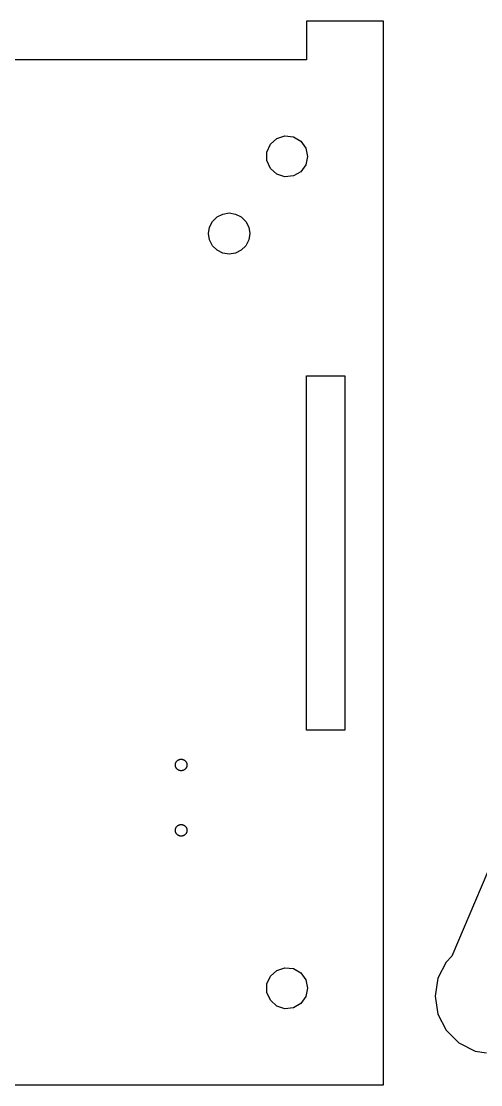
# Model space of a CAD drawing. Header units: metres. Extents: x 0 to 494, y 0 to 238.
# Drawn here: x 60.7 to 96.4, y 84.6 to 167.3 of the extents above; entities that cross this region are included whole.
import ezdxf

# ---------------------------------------------------------------- set-up
doc = ezdxf.new("R2010")
doc.units = ezdxf.units.M

msp = doc.modelspace()

# ---------------------------------------------------------------- linework, layer by layer
for p, q in [((88.87, 167.293), (82.87, 167.293)), ((82.87, 167.293), (82.87, 164.293)), ((88.87, 84.6465), (88.87, 167.293)), ((82.87, 164.293), (6, 164.293)), ((80.0756, 157.733), (80.57, 158.179)), ((80.57, 158.179), (81.2027, 158.384)), ((81.2027, 158.384), (81.8644, 158.315)), ((81.8644, 158.315), (82.4406, 157.982)), ((82.4406, 157.982), (82.8317, 157.444)), ((79.805, 157.126), (80.0756, 157.733)), ((79.805, 156.46), (79.805, 157.126)), ((82.8317, 157.444), (82.97, 156.793)), ((80.0756, 155.853), (79.805, 156.46)), ((82.97, 156.793), (82.8317, 156.142)), ((80.57, 155.407), (80.0756, 155.853)), ((81.2027, 155.202), (80.57, 155.407)), ((82.4406, 155.604), (81.8644, 155.271)), ((82.8317, 156.142), (82.4406, 155.604)), ((81.8644, 155.271), (81.2027, 155.202)), ((75.5756, 151.733), (75.9295, 152.087)), ((75.9295, 152.087), (76.3756, 152.315)), ((76.3756, 152.315), (76.87, 152.393)), ((76.87, 152.393), (77.3644, 152.315)), ((77.3644, 152.315), (77.8105, 152.087)), ((77.8105, 152.087), (78.1644, 151.733)), ((75.27, 150.793), (75.3483, 151.287)), ((75.3483, 151.287), (75.5756, 151.733)), ((78.1644, 151.733), (78.3917, 151.287)), ((78.3917, 151.287), (78.47, 150.793)), ((75.3483, 150.299), (75.27, 150.793)), ((78.47, 150.793), (78.3917, 150.299)), ((75.5756, 149.853), (75.3483, 150.299)), ((75.9295, 149.499), (75.5756, 149.853)), ((78.1644, 149.853), (77.8105, 149.499)), ((78.3917, 150.299), (78.1644, 149.853)), ((76.3756, 149.271), (75.9295, 149.499)), ((76.87, 149.193), (76.3756, 149.271)), ((77.3644, 149.271), (76.87, 149.193)), ((77.8105, 149.499), (77.3644, 149.271)), ((82.87, 112.195), (82.87, 139.744)), ((82.87, 139.744), (85.87, 139.744)), ((85.87, 139.744), (85.87, 112.195)), ((103.87, 117.534), (94.1794, 94.6287)), ((85.87, 112.195), (82.87, 112.195)), ((72.9743, 109.915), (73.0009, 109.924)), ((73.0009, 109.924), (73.0281, 109.932)), ((73.0281, 109.932), (73.0557, 109.939)), ((73.0557, 109.939), (73.0836, 109.943)), ((73.0836, 109.943), (73.1117, 109.946)), ((73.1117, 109.946), (73.14, 109.946)), ((73.14, 109.946), (73.1682, 109.946)), ((73.1682, 109.946), (73.1964, 109.943)), ((73.1964, 109.943), (73.2243, 109.939)), ((73.2243, 109.939), (73.2519, 109.932)), ((73.2519, 109.932), (73.2791, 109.924)), ((73.2791, 109.924), (73.3056, 109.915)), ((72.69, 109.496), (72.6909, 109.525)), ((72.6909, 109.468), (72.69, 109.496)), ((72.6909, 109.525), (72.6935, 109.553)), ((72.6935, 109.44), (72.6909, 109.468)), ((72.6935, 109.553), (72.698, 109.581)), ((72.698, 109.412), (72.6935, 109.44)), ((72.698, 109.581), (72.7041, 109.608)), ((72.7041, 109.385), (72.698, 109.412)), ((72.7041, 109.608), (72.712, 109.636)), ((72.712, 109.357), (72.7041, 109.385)), ((72.712, 109.636), (72.7216, 109.662)), ((72.7216, 109.331), (72.712, 109.357)), ((72.7216, 109.662), (72.7328, 109.688)), ((72.7328, 109.305), (72.7216, 109.331)), ((72.7328, 109.688), (72.7457, 109.713)), ((72.7457, 109.28), (72.7328, 109.305)), ((72.7457, 109.713), (72.76, 109.738)), ((72.76, 109.255), (72.7457, 109.28)), ((72.76, 109.738), (72.7759, 109.761)), ((72.7759, 109.232), (72.76, 109.255)), ((72.7759, 109.761), (72.7933, 109.783)), ((72.7933, 109.21), (72.7759, 109.232)), ((72.7933, 109.783), (72.812, 109.805)), ((72.812, 109.188), (72.7933, 109.21)), ((72.812, 109.805), (72.8319, 109.825)), ((72.8319, 109.168), (72.812, 109.188)), ((72.8319, 109.825), (72.8531, 109.843)), ((72.8531, 109.15), (72.8319, 109.168)), ((72.8531, 109.843), (72.8755, 109.861)), ((72.8755, 109.132), (72.8531, 109.15)), ((72.8755, 109.861), (72.8989, 109.876)), ((72.8989, 109.117), (72.8755, 109.132)), ((72.8989, 109.876), (72.9232, 109.891)), ((72.9232, 109.102), (72.8989, 109.117)), ((72.9232, 109.891), (72.9484, 109.904)), ((72.9484, 109.089), (72.9232, 109.102)), ((72.9484, 109.904), (72.9743, 109.915)), ((73.3056, 109.915), (73.3316, 109.904)), ((73.3316, 109.904), (73.3568, 109.891)), ((73.3568, 109.102), (73.3316, 109.089)), ((73.3568, 109.891), (73.3811, 109.876)), ((73.3811, 109.117), (73.3568, 109.102)), ((73.3811, 109.876), (73.4045, 109.861)), ((73.4045, 109.132), (73.3811, 109.117)), ((73.4045, 109.861), (73.4268, 109.843)), ((73.4268, 109.15), (73.4045, 109.132)), ((73.4268, 109.843), (73.448, 109.825)), ((73.448, 109.168), (73.4268, 109.15)), ((73.448, 109.825), (73.468, 109.805)), ((73.468, 109.188), (73.448, 109.168)), ((73.468, 109.805), (73.4867, 109.783)), ((73.4867, 109.21), (73.468, 109.188)), ((73.4867, 109.783), (73.504, 109.761)), ((73.504, 109.232), (73.4867, 109.21)), ((73.504, 109.761), (73.5199, 109.738)), ((73.5199, 109.255), (73.504, 109.232)), ((73.5199, 109.738), (73.5343, 109.713)), ((73.5343, 109.28), (73.5199, 109.255)), ((73.5343, 109.713), (73.5472, 109.688)), ((73.5472, 109.305), (73.5343, 109.28)), ((73.5472, 109.688), (73.5584, 109.662)), ((73.5584, 109.331), (73.5472, 109.305)), ((73.5584, 109.662), (73.568, 109.636)), ((73.568, 109.357), (73.5584, 109.331)), ((73.568, 109.636), (73.5759, 109.608)), ((73.5759, 109.385), (73.568, 109.357)), ((73.5759, 109.608), (73.582, 109.581)), ((73.582, 109.412), (73.5759, 109.385)), ((73.582, 109.581), (73.5864, 109.553)), ((73.5864, 109.44), (73.582, 109.412)), ((73.5864, 109.553), (73.5891, 109.525)), ((73.5891, 109.468), (73.5864, 109.44)), ((73.5891, 109.525), (73.59, 109.496)), ((73.59, 109.496), (73.5891, 109.468)), ((72.9743, 109.078), (72.9484, 109.089)), ((73.0009, 109.069), (72.9743, 109.078)), ((73.0281, 109.061), (73.0009, 109.069)), ((73.0557, 109.054), (73.0281, 109.061)), ((73.0836, 109.05), (73.0557, 109.054)), ((73.1117, 109.047), (73.0836, 109.05)), ((73.14, 109.046), (73.1117, 109.047)), ((73.1682, 109.047), (73.14, 109.046)), ((73.1964, 109.05), (73.1682, 109.047)), ((73.2243, 109.054), (73.1964, 109.05)), ((73.2519, 109.061), (73.2243, 109.054)), ((73.2791, 109.069), (73.2519, 109.061)), ((73.3056, 109.078), (73.2791, 109.069)), ((73.3316, 109.089), (73.3056, 109.078)), ((72.69, 104.416), (72.6909, 104.445)), ((72.6909, 104.388), (72.69, 104.416)), ((72.6909, 104.445), (72.6935, 104.473)), ((72.6935, 104.36), (72.6909, 104.388)), ((72.6935, 104.473), (72.698, 104.501)), ((72.698, 104.332), (72.6935, 104.36)), ((72.698, 104.501), (72.7041, 104.528)), ((72.7041, 104.305), (72.698, 104.332)), ((72.7041, 104.528), (72.712, 104.556)), ((72.712, 104.277), (72.7041, 104.305)), ((72.712, 104.556), (72.7216, 104.582)), ((72.7216, 104.251), (72.712, 104.277)), ((72.7216, 104.582), (72.7328, 104.608)), ((72.7328, 104.225), (72.7216, 104.251)), ((72.7328, 104.608), (72.7457, 104.633)), ((72.7457, 104.2), (72.7328, 104.225)), ((72.7457, 104.633), (72.76, 104.658)), ((72.76, 104.175), (72.7457, 104.2)), ((72.76, 104.658), (72.7759, 104.681)), ((72.7759, 104.152), (72.76, 104.175)), ((72.7759, 104.681), (72.7933, 104.703)), ((72.7933, 104.13), (72.7759, 104.152)), ((72.7933, 104.703), (72.812, 104.725)), ((72.812, 104.725), (72.8319, 104.745)), ((72.8319, 104.745), (72.8531, 104.763)), ((72.8531, 104.763), (72.8755, 104.781)), ((72.8755, 104.781), (72.8989, 104.796)), ((72.8989, 104.796), (72.9232, 104.811)), ((72.9232, 104.811), (72.9484, 104.824)), ((72.9484, 104.824), (72.9743, 104.835)), ((72.9743, 104.835), (73.0009, 104.844)), ((73.0009, 104.844), (73.0281, 104.852)), ((73.0281, 104.852), (73.0557, 104.859)), ((73.0557, 104.859), (73.0836, 104.863)), ((73.0836, 104.863), (73.1117, 104.866)), ((73.1117, 104.866), (73.14, 104.866)), ((73.14, 104.866), (73.1682, 104.866)), ((73.1682, 104.866), (73.1964, 104.863)), ((73.1964, 104.863), (73.2243, 104.859)), ((73.2243, 104.859), (73.2519, 104.852)), ((73.2519, 104.852), (73.2791, 104.844)), ((73.2791, 104.844), (73.3056, 104.835)), ((73.3056, 104.835), (73.3316, 104.824)), ((73.3316, 104.824), (73.3568, 104.811)), ((73.3568, 104.811), (73.3811, 104.796)), ((73.3811, 104.796), (73.4045, 104.781)), ((73.4045, 104.781), (73.4268, 104.763)), ((73.4268, 104.763), (73.448, 104.745)), ((73.448, 104.745), (73.468, 104.725)), ((73.468, 104.725), (73.4867, 104.703)), ((73.4867, 104.703), (73.504, 104.681)), ((73.504, 104.152), (73.4867, 104.13)), ((73.504, 104.681), (73.5199, 104.658)), ((73.5199, 104.175), (73.504, 104.152)), ((73.5199, 104.658), (73.5343, 104.633)), ((73.5343, 104.2), (73.5199, 104.175)), ((73.5343, 104.633), (73.5472, 104.608)), ((73.5472, 104.225), (73.5343, 104.2)), ((73.5472, 104.608), (73.5584, 104.582)), ((73.5584, 104.251), (73.5472, 104.225)), ((73.5584, 104.582), (73.568, 104.556)), ((73.568, 104.277), (73.5584, 104.251)), ((73.568, 104.556), (73.5759, 104.528)), ((73.5759, 104.305), (73.568, 104.277)), ((73.5759, 104.528), (73.582, 104.501)), ((73.582, 104.332), (73.5759, 104.305)), ((73.582, 104.501), (73.5864, 104.473)), ((73.5864, 104.36), (73.582, 104.332)), ((73.5864, 104.473), (73.5891, 104.445)), ((73.5891, 104.388), (73.5864, 104.36)), ((73.5891, 104.445), (73.59, 104.416)), ((73.59, 104.416), (73.5891, 104.388)), ((72.812, 104.108), (72.7933, 104.13)), ((72.8319, 104.088), (72.812, 104.108)), ((72.8531, 104.07), (72.8319, 104.088)), ((72.8755, 104.052), (72.8531, 104.07)), ((72.8989, 104.037), (72.8755, 104.052)), ((72.9232, 104.022), (72.8989, 104.037)), ((72.9484, 104.009), (72.9232, 104.022)), ((72.9743, 103.998), (72.9484, 104.009)), ((73.0009, 103.989), (72.9743, 103.998)), ((73.0281, 103.981), (73.0009, 103.989)), ((73.0557, 103.974), (73.0281, 103.981)), ((73.0836, 103.97), (73.0557, 103.974)), ((73.1117, 103.967), (73.0836, 103.97)), ((73.14, 103.966), (73.1117, 103.967)), ((73.1682, 103.967), (73.14, 103.966)), ((73.1964, 103.97), (73.1682, 103.967)), ((73.2243, 103.974), (73.1964, 103.97)), ((73.2519, 103.981), (73.2243, 103.974)), ((73.2791, 103.989), (73.2519, 103.981)), ((73.3056, 103.998), (73.2791, 103.989)), ((73.3316, 104.009), (73.3056, 103.998)), ((73.3568, 104.022), (73.3316, 104.009)), ((73.3811, 104.037), (73.3568, 104.022)), ((73.4045, 104.052), (73.3811, 104.037)), ((73.4268, 104.07), (73.4045, 104.052)), ((73.448, 104.088), (73.4268, 104.07)), ((73.468, 104.108), (73.448, 104.088)), ((73.4867, 104.13), (73.468, 104.108)), ((94.1794, 94.6287), (93.7294, 94.1787)), ((80.0756, 93.0869), (80.57, 93.5321)), ((80.57, 93.5321), (81.2027, 93.7377)), ((81.2027, 93.7377), (81.8644, 93.6682)), ((81.8644, 93.6682), (82.4406, 93.3355)), ((93.7294, 94.1787), (93.0903, 92.9243)), ((79.805, 92.4792), (80.0756, 93.0869)), ((82.4406, 93.3355), (82.8317, 92.7973)), ((82.8317, 92.7973), (82.97, 92.1465)), ((93.0903, 92.9243), (92.87, 91.5337)), ((79.805, 91.8138), (79.805, 92.4792)), ((80.0756, 91.206), (79.805, 91.8138)), ((82.97, 92.1465), (82.8317, 91.4957)), ((80.57, 90.7608), (80.0756, 91.206)), ((82.4406, 90.9575), (81.8644, 90.6248)), ((82.8317, 91.4957), (82.4406, 90.9575)), ((92.87, 91.5337), (93.0903, 90.1431)), ((81.2027, 90.5553), (80.57, 90.7608)), ((81.8644, 90.6248), (81.2027, 90.5553)), ((93.0903, 90.1431), (93.7294, 88.8887)), ((93.7294, 88.8887), (94.725, 87.8931)), ((94.725, 87.8931), (95.9794, 87.254)), ((95.9794, 87.254), (96.87, 87.1129)), ((0, 84.6465), (88.87, 84.6465))]:
    msp.add_line(p, q)

doc.saveas('drawing.dxf')
